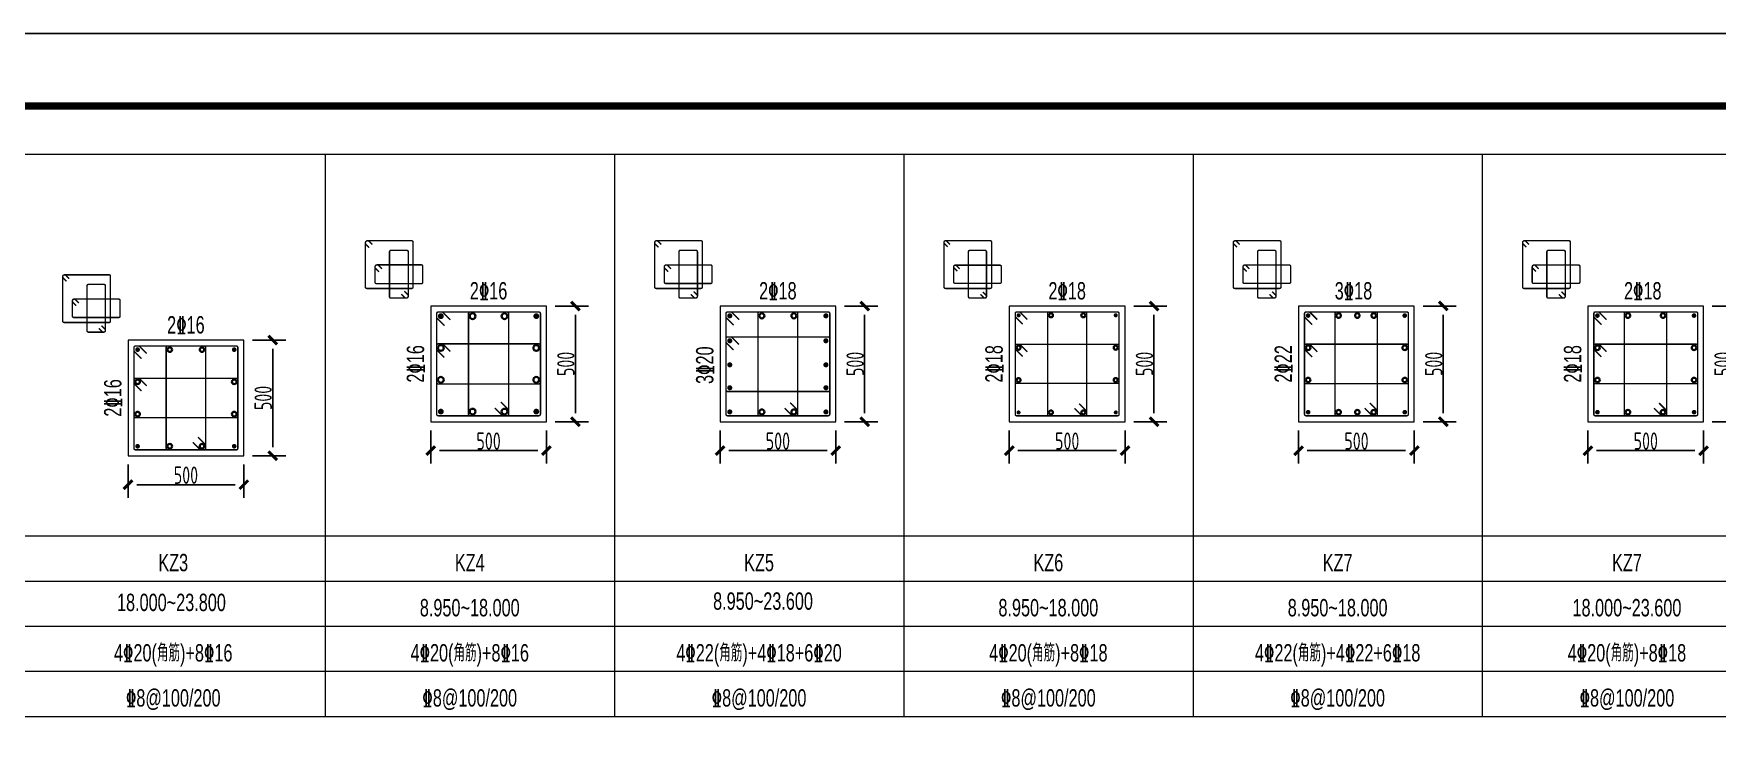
# Model space of a CAD drawing. Extents: x -695511 to 885008, y -751583 to -95266.
# Drawn here: x 360224 to 389323, y -255276 to -242936 of the extents above; entities that cross this region are included whole.
import ezdxf
from ezdxf.enums import TextEntityAlignment as Align

# ---------------------------------------------------------------- set-up
doc = ezdxf.new("R2010")
doc.units = 0
doc.header["$LTSCALE"] = 1000
doc.header["$MEASUREMENT"] = 0
doc.layers.add('0_cad_copy', color=7, linetype='Continuous')
doc.layers.add('PUB_TITLE', color=4, linetype='Continuous')
for name, color, linetype, lineweight in [('柱原位标注', 7, 'Continuous', 18), ('柱尺寸标注', 3, 'Continuous', 18), ('柱截面轮廓', 7, 'Continuous', 18), ('柱箍筋', 1, 'Continuous', 25), ('柱纵筋', 1, 'Continuous', 70), ('柱表文字', 7, 'Continuous', 18), ('柱表边线', 253, 'Continuous', 18)]:
    doc.layers.add(name, color=color, linetype=linetype, lineweight=lineweight)
doc.styles.add('样式 1', font='GS_TXT.shx', dxfattribs={"width": 0.7, "height": 375, "bigfont": 'yjkchn.shx'})
doc.styles.add('盈建科标注', font='yjkeng.shx', dxfattribs={"width": 0.7, "height": 300, "bigfont": 'yjkchn.shx'})
doc.dimstyles.new('盈建科结构', dxfattribs={"dimscale": 150, "dimtxt": 2.5, "dimasz": 1, "dimexe": 1.5, "dimexo": 1.5, "dimgap": 1, "dimtad": 1, "dimdec": 0, "dimzin": 0, "dimdsep": 46, "dimtxsty": '盈建科标注', "dimblk": 'ARCHTICK', "dimcen": 0.09, "dimclrt": 7, "dimadec": 0, "dimazin": 0, "dimtfac": 1, "dimtdec": 4, "dimtix": 1, "dimtmove": 2, "dimatfit": 3, "dimfxl": 1, "dimtolj": 1, "dimtzin": 0, "dimarcsym": 0})

# ---------------------------------------------------------------- blocks, each defined once
blk = doc.blocks.new('*D92')
at = {"layer": '0_cad_copy', "color": 0, "const_width": 0.35}
blk.add_lwpolyline([(-0.5, -0.5), (0.5, 0.5)], dxfattribs=at)
blk = doc.blocks.new('*D396')
at = {"layer": 'Defpoints', "color": 0, "transparency": 16777216}
for p in [(361855, -250235), (363855, -250235), (363855, -250735)]:
    blk.add_point(p, dxfattribs=at)
at = {"layer": '柱尺寸标注', "color": 0, "lineweight": -2, "transparency": 16777216}
for p, q in [((361855, -250385), (361855, -250960)), ((363855, -250385), (363855, -250960)), ((362005, -250735), (363705, -250735))]:
    blk.add_line(p, q, dxfattribs=at)
at = {"layer": '柱尺寸标注', "color": 0, "linetype": 'ByBlock', "lineweight": -2, "transparency": 16777216, "xscale": 150, "yscale": 150, "zscale": 150, "rotation": 180}
blk.add_blockref('*D92', (361855, -250735), dxfattribs=at)
at = {"layer": '柱尺寸标注', "color": 0, "linetype": 'ByBlock', "lineweight": -2, "transparency": 16777216, "xscale": 150, "yscale": 150, "zscale": 150}
blk.add_blockref('*D92', (363855, -250735), dxfattribs=at)
at = {"layer": '柱尺寸标注', "color": 7, "lineweight": 18, "transparency": 16777216, "insert": (362855, -250570), "char_height": 300, "attachment_point": 5, "style": '盈建科标注'}
blk.add_mtext('\\A1;500', dxfattribs=at)
blk = doc.blocks.new('*D397')
at = {"layer": 'Defpoints', "color": 0, "transparency": 16777216}
for p in [(363855, -248235), (364355, -248235), (363855, -250235)]:
    blk.add_point(p, dxfattribs=at)
at = {"layer": '柱尺寸标注', "color": 0, "lineweight": -2, "transparency": 16777216}
for p, q in [((364005, -248235), (364580, -248235)), ((364355, -250085), (364355, -248385)), ((364005, -250235), (364580, -250235))]:
    blk.add_line(p, q, dxfattribs=at)
at = {"layer": '柱尺寸标注', "color": 0, "linetype": 'ByBlock', "lineweight": -2, "transparency": 16777216, "xscale": 150, "yscale": 150, "zscale": 150}
for p, rotation in [((364355, -248235), 90), ((364355, -250235), 270)]:
    blk.add_blockref('*D92', p, dxfattribs=dict(at, rotation=rotation))
at = {"layer": '柱尺寸标注', "color": 7, "lineweight": 18, "transparency": 16777216, "insert": (364190, -249235), "char_height": 300, "attachment_point": 5, "rotation": 90, "style": '盈建科标注'}
blk.add_mtext('\\A1;500', dxfattribs=at)
blk = doc.blocks.new('*D90')
at = {"layer": '0_cad_copy', "color": 0, "const_width": 0.35}
blk.add_lwpolyline([(-0.5, -0.5), (0.5, 0.5)], dxfattribs=at)
blk = doc.blocks.new('*D398')
at = {"layer": 'Defpoints', "color": 0, "transparency": 16777216}
for p in [(367086, -249646), (369086, -249646), (369086, -250146)]:
    blk.add_point(p, dxfattribs=at)
at = {"layer": '柱尺寸标注', "color": 0, "lineweight": -2, "transparency": 16777216}
for p, q in [((367086, -249796), (367086, -250371)), ((369086, -249796), (369086, -250371)), ((367236, -250146), (368936, -250146))]:
    blk.add_line(p, q, dxfattribs=at)
at = {"layer": '柱尺寸标注', "color": 0, "linetype": 'ByBlock', "lineweight": -2, "transparency": 16777216, "xscale": 150, "yscale": 150, "zscale": 150, "rotation": 180}
blk.add_blockref('*D90', (367086, -250146), dxfattribs=at)
at = {"layer": '柱尺寸标注', "color": 0, "linetype": 'ByBlock', "lineweight": -2, "transparency": 16777216, "xscale": 150, "yscale": 150, "zscale": 150}
blk.add_blockref('*D90', (369086, -250146), dxfattribs=at)
at = {"layer": '柱尺寸标注', "color": 7, "lineweight": 18, "transparency": 16777216, "insert": (368086, -249981), "char_height": 300, "attachment_point": 5, "style": '盈建科标注'}
blk.add_mtext('\\A1;500', dxfattribs=at)
blk = doc.blocks.new('*D399')
at = {"layer": 'Defpoints', "color": 0, "transparency": 16777216}
for p in [(369086, -247646), (369586, -247646), (369086, -249646)]:
    blk.add_point(p, dxfattribs=at)
at = {"layer": '柱尺寸标注', "color": 0, "lineweight": -2, "transparency": 16777216}
for p, q in [((369236, -247646), (369811, -247646)), ((369586, -249496), (369586, -247796)), ((369236, -249646), (369811, -249646))]:
    blk.add_line(p, q, dxfattribs=at)
at = {"layer": '柱尺寸标注', "color": 0, "linetype": 'ByBlock', "lineweight": -2, "transparency": 16777216, "xscale": 150, "yscale": 150, "zscale": 150}
for p, rotation in [((369586, -247646), 90), ((369586, -249646), 270)]:
    blk.add_blockref('*D90', p, dxfattribs=dict(at, rotation=rotation))
at = {"layer": '柱尺寸标注', "color": 7, "lineweight": 18, "transparency": 16777216, "insert": (369421, -248646), "char_height": 300, "attachment_point": 5, "rotation": 90, "style": '盈建科标注'}
blk.add_mtext('\\A1;500', dxfattribs=at)
blk = doc.blocks.new('*D400')
at = {"layer": 'Defpoints', "color": 0, "transparency": 16777216}
for p in [(372086, -249646), (374086, -249646), (374086, -250146)]:
    blk.add_point(p, dxfattribs=at)
at = {"layer": '柱尺寸标注', "color": 0, "lineweight": -2, "transparency": 16777216}
for p, q in [((372086, -249796), (372086, -250371)), ((374086, -249796), (374086, -250371)), ((372236, -250146), (373936, -250146))]:
    blk.add_line(p, q, dxfattribs=at)
at = {"layer": '柱尺寸标注', "color": 0, "linetype": 'ByBlock', "lineweight": -2, "transparency": 16777216, "xscale": 150, "yscale": 150, "zscale": 150, "rotation": 180}
blk.add_blockref('*D90', (372086, -250146), dxfattribs=at)
at = {"layer": '柱尺寸标注', "color": 0, "linetype": 'ByBlock', "lineweight": -2, "transparency": 16777216, "xscale": 150, "yscale": 150, "zscale": 150}
blk.add_blockref('*D90', (374086, -250146), dxfattribs=at)
at = {"layer": '柱尺寸标注', "color": 7, "lineweight": 18, "transparency": 16777216, "insert": (373086, -249981), "char_height": 300, "attachment_point": 5, "style": '盈建科标注'}
blk.add_mtext('\\A1;500', dxfattribs=at)
blk = doc.blocks.new('*D401')
at = {"layer": 'Defpoints', "color": 0, "transparency": 16777216}
for p in [(374086, -247646), (374586, -247646), (374086, -249646)]:
    blk.add_point(p, dxfattribs=at)
at = {"layer": '柱尺寸标注', "color": 0, "lineweight": -2, "transparency": 16777216}
for p, q in [((374236, -247646), (374811, -247646)), ((374586, -249496), (374586, -247796)), ((374236, -249646), (374811, -249646))]:
    blk.add_line(p, q, dxfattribs=at)
at = {"layer": '柱尺寸标注', "color": 0, "linetype": 'ByBlock', "lineweight": -2, "transparency": 16777216, "xscale": 150, "yscale": 150, "zscale": 150}
for p, rotation in [((374586, -247646), 90), ((374586, -249646), 270)]:
    blk.add_blockref('*D90', p, dxfattribs=dict(at, rotation=rotation))
at = {"layer": '柱尺寸标注', "color": 7, "lineweight": 18, "transparency": 16777216, "insert": (374421, -248646), "char_height": 300, "attachment_point": 5, "rotation": 90, "style": '盈建科标注'}
blk.add_mtext('\\A1;500', dxfattribs=at)
blk = doc.blocks.new('*D402')
at = {"layer": 'Defpoints', "color": 0, "transparency": 16777216}
for p in [(377086, -249646), (379086, -249646), (379086, -250146)]:
    blk.add_point(p, dxfattribs=at)
at = {"layer": '柱尺寸标注', "color": 0, "lineweight": -2, "transparency": 16777216}
for p, q in [((377086, -249796), (377086, -250371)), ((379086, -249796), (379086, -250371)), ((377236, -250146), (378936, -250146))]:
    blk.add_line(p, q, dxfattribs=at)
at = {"layer": '柱尺寸标注', "color": 0, "linetype": 'ByBlock', "lineweight": -2, "transparency": 16777216, "xscale": 150, "yscale": 150, "zscale": 150, "rotation": 180}
blk.add_blockref('*D90', (377086, -250146), dxfattribs=at)
at = {"layer": '柱尺寸标注', "color": 0, "linetype": 'ByBlock', "lineweight": -2, "transparency": 16777216, "xscale": 150, "yscale": 150, "zscale": 150}
blk.add_blockref('*D90', (379086, -250146), dxfattribs=at)
at = {"layer": '柱尺寸标注', "color": 7, "lineweight": 18, "transparency": 16777216, "insert": (378086, -249981), "char_height": 300, "attachment_point": 5, "style": '盈建科标注'}
blk.add_mtext('\\A1;500', dxfattribs=at)
blk = doc.blocks.new('*D403')
at = {"layer": 'Defpoints', "color": 0, "transparency": 16777216}
for p in [(379086, -247646), (379586, -247646), (379086, -249646)]:
    blk.add_point(p, dxfattribs=at)
at = {"layer": '柱尺寸标注', "color": 0, "lineweight": -2, "transparency": 16777216}
for p, q in [((379236, -247646), (379811, -247646)), ((379586, -249496), (379586, -247796)), ((379236, -249646), (379811, -249646))]:
    blk.add_line(p, q, dxfattribs=at)
at = {"layer": '柱尺寸标注', "color": 0, "linetype": 'ByBlock', "lineweight": -2, "transparency": 16777216, "xscale": 150, "yscale": 150, "zscale": 150}
for p, rotation in [((379586, -247646), 90), ((379586, -249646), 270)]:
    blk.add_blockref('*D90', p, dxfattribs=dict(at, rotation=rotation))
at = {"layer": '柱尺寸标注', "color": 7, "lineweight": 18, "transparency": 16777216, "insert": (379421, -248646), "char_height": 300, "attachment_point": 5, "rotation": 90, "style": '盈建科标注'}
blk.add_mtext('\\A1;500', dxfattribs=at)
blk = doc.blocks.new('*D404')
at = {"layer": 'Defpoints', "color": 0, "transparency": 16777216}
for p in [(382086, -249646), (384086, -249646), (384086, -250146)]:
    blk.add_point(p, dxfattribs=at)
at = {"layer": '柱尺寸标注', "color": 0, "lineweight": -2, "transparency": 16777216}
for p, q in [((382086, -249796), (382086, -250371)), ((384086, -249796), (384086, -250371)), ((382236, -250146), (383936, -250146))]:
    blk.add_line(p, q, dxfattribs=at)
at = {"layer": '柱尺寸标注', "color": 0, "linetype": 'ByBlock', "lineweight": -2, "transparency": 16777216, "xscale": 150, "yscale": 150, "zscale": 150, "rotation": 180}
blk.add_blockref('*D90', (382086, -250146), dxfattribs=at)
at = {"layer": '柱尺寸标注', "color": 0, "linetype": 'ByBlock', "lineweight": -2, "transparency": 16777216, "xscale": 150, "yscale": 150, "zscale": 150}
blk.add_blockref('*D90', (384086, -250146), dxfattribs=at)
at = {"layer": '柱尺寸标注', "color": 7, "lineweight": 18, "transparency": 16777216, "insert": (383086, -249981), "char_height": 300, "attachment_point": 5, "style": '盈建科标注'}
blk.add_mtext('\\A1;500', dxfattribs=at)
blk = doc.blocks.new('*D405')
at = {"layer": 'Defpoints', "color": 0, "transparency": 16777216}
for p in [(384086, -247646), (384586, -247646), (384086, -249646)]:
    blk.add_point(p, dxfattribs=at)
at = {"layer": '柱尺寸标注', "color": 0, "lineweight": -2, "transparency": 16777216}
for p, q in [((384236, -247646), (384811, -247646)), ((384586, -249496), (384586, -247796)), ((384236, -249646), (384811, -249646))]:
    blk.add_line(p, q, dxfattribs=at)
at = {"layer": '柱尺寸标注', "color": 0, "linetype": 'ByBlock', "lineweight": -2, "transparency": 16777216, "xscale": 150, "yscale": 150, "zscale": 150}
for p, rotation in [((384586, -247646), 90), ((384586, -249646), 270)]:
    blk.add_blockref('*D90', p, dxfattribs=dict(at, rotation=rotation))
at = {"layer": '柱尺寸标注', "color": 7, "lineweight": 18, "transparency": 16777216, "insert": (384421, -248646), "char_height": 300, "attachment_point": 5, "rotation": 90, "style": '盈建科标注'}
blk.add_mtext('\\A1;500', dxfattribs=at)
blk = doc.blocks.new('*D414')
at = {"layer": 'Defpoints', "color": 0, "transparency": 16777216}
for p in [(387086, -249646), (389086, -249646), (389086, -250146)]:
    blk.add_point(p, dxfattribs=at)
at = {"layer": '柱尺寸标注', "color": 0, "lineweight": -2, "transparency": 16777216}
for p, q in [((387086, -249796), (387086, -250371)), ((389086, -249796), (389086, -250371)), ((387236, -250146), (388936, -250146))]:
    blk.add_line(p, q, dxfattribs=at)
at = {"layer": '柱尺寸标注', "color": 0, "linetype": 'ByBlock', "lineweight": -2, "transparency": 16777216, "xscale": 150, "yscale": 150, "zscale": 150, "rotation": 180}
blk.add_blockref('*D90', (387086, -250146), dxfattribs=at)
at = {"layer": '柱尺寸标注', "color": 0, "linetype": 'ByBlock', "lineweight": -2, "transparency": 16777216, "xscale": 150, "yscale": 150, "zscale": 150}
blk.add_blockref('*D90', (389086, -250146), dxfattribs=at)
at = {"layer": '柱尺寸标注', "color": 7, "lineweight": 18, "transparency": 16777216, "insert": (388086, -249981), "char_height": 300, "attachment_point": 5, "style": '盈建科标注'}
blk.add_mtext('\\A1;500', dxfattribs=at)
blk = doc.blocks.new('*D415')
at = {"layer": 'Defpoints', "color": 0, "transparency": 16777216}
for p in [(389086, -247646), (389586, -247646), (389086, -249646)]:
    blk.add_point(p, dxfattribs=at)
at = {"layer": '柱尺寸标注', "color": 0, "lineweight": -2, "transparency": 16777216}
for p, q in [((389236, -247646), (389811, -247646)), ((389586, -249496), (389586, -247796)), ((389236, -249646), (389811, -249646))]:
    blk.add_line(p, q, dxfattribs=at)
at = {"layer": '柱尺寸标注', "color": 0, "linetype": 'ByBlock', "lineweight": -2, "transparency": 16777216, "xscale": 150, "yscale": 150, "zscale": 150}
for p, rotation in [((389586, -247646), 90), ((389586, -249646), 270)]:
    blk.add_blockref('*D90', p, dxfattribs=dict(at, rotation=rotation))
at = {"layer": '柱尺寸标注', "color": 7, "lineweight": 18, "transparency": 16777216, "insert": (389421, -248646), "char_height": 300, "attachment_point": 5, "rotation": 90, "style": '盈建科标注'}
blk.add_mtext('\\A1;500', dxfattribs=at)

msp = doc.modelspace()

# ---------------------------------------------------------------- linework, layer by layer
at = {"layer": 'PUB_TITLE'}
msp.add_lwpolyline([(329837.5, -295436.5), (329837.5, -242936.5), (404087.5, -242936.5), (404087.5, -295436.5)], close=True, dxfattribs=at)
at = {"layer": 'PUB_TITLE', "const_width": 125}
msp.add_lwpolyline([(332962.5, -294186.5), (402837.5, -294186.5), (402837.5, -244186.5), (332962.5, -244186.5)], close=True, dxfattribs=at)
at = {"layer": '柱截面轮廓', "lineweight": 18}
for points in [[(369085.7, -247645.8), (367085.7, -247645.8), (367085.7, -249645.8), (369085.7, -249645.8)], [(374085.7, -247645.8), (372085.7, -247645.8), (372085.7, -249645.8), (374085.7, -249645.8)], [(379085.7, -247645.8), (377085.7, -247645.8), (377085.7, -249645.8), (379085.7, -249645.8)], [(384085.7, -247645.8), (382085.7, -247645.8), (382085.7, -249645.8), (384085.7, -249645.8)], [(389085.7, -247645.8), (387085.7, -247645.8), (387085.7, -249645.8), (389085.7, -249645.8)], [(363854.7, -248234.8), (361854.7, -248234.8), (361854.7, -250234.8), (363854.7, -250234.8)]]:
    msp.add_lwpolyline(points, close=True, dxfattribs=at)
at = {"layer": '柱箍筋', "lineweight": 25, "const_width": 25}
for points in [[(366077.1, -246584.2), (366020.5, -246527.7, 0.6681786), (365956.5, -246554.2), (365956.5, -247316.7, 0.4142136), (365981.5, -247341.7), (366756.5, -247341.7, 0.4142136), (366781.5, -247316.7), (366781.5, -246541.7, 0.4142136), (366756.5, -246516.7), (365994, -246516.7, 0.6681786), (365967.5, -246580.7), (366024.1, -246637.3)], [(366577.6, -247440.8), (366634.2, -247497.4, 0.6681786), (366698.2, -247470.8), (366698.2, -246708.3, 0.4142136), (366673.2, -246683.3), (366398.2, -246683.3, 0.4142136), (366373.2, -246708.3), (366373.2, -247483.3, 0.4142136), (366398.2, -247508.3), (366660.7, -247508.3, 0.6681786), (366687.2, -247444.3), (366630.6, -247387.7)], [(371072, -246583.3), (371015.4, -246526.8, 0.6681786), (370956.5, -246551.2), (370956.5, -247316.7, 0.4142136), (370981.5, -247341.7), (371756.5, -247341.7, 0.4142136), (371781.5, -247316.7), (371781.5, -246541.7, 0.4142136), (371756.5, -246516.7), (370991, -246516.7, 0.6681786), (370966.6, -246575.6), (371023.2, -246632.1)], [(371580.7, -247441.7), (371637.3, -247498.2, 0.6681786), (371696.2, -247473.8), (371696.2, -246708.3, 0.4142136), (371671.2, -246683.3), (371400.2, -246683.3, 0.4142136), (371375.2, -246708.3), (371375.2, -247483.3, 0.4142136), (371400.2, -247508.3), (371661.7, -247508.3, 0.6681786), (371686.1, -247449.4), (371629.5, -247392.9)], [(376061.7, -246581.6), (376005.2, -246525, 0.6681786), (375956.5, -246545.2), (375956.5, -247316.7, 0.4142136), (375981.5, -247341.7), (376756.5, -247341.7, 0.4142136), (376781.5, -247316.7), (376781.5, -246541.7, 0.4142136), (376756.5, -246516.7), (375985, -246516.7, 0.6681786), (375964.9, -246565.3), (376021.4, -246621.9)], [(376587, -247443.4), (376643.5, -247500, 0.6681786), (376692.2, -247479.8), (376692.2, -246708.3, 0.4142136), (376667.2, -246683.3), (376404.2, -246683.3, 0.4142136), (376379.2, -246708.3), (376379.2, -247483.3, 0.4142136), (376404.2, -247508.3), (376663.7, -247508.3, 0.6681786), (376683.8, -247459.7), (376627.3, -247403.1)], [(381068.6, -246582.8), (381012, -246526.2, 0.6681786), (380956.5, -246549.2), (380956.5, -247316.7, 0.4142136), (380981.5, -247341.7), (381756.5, -247341.7, 0.4142136), (381781.5, -247316.7), (381781.5, -246541.7, 0.4142136), (381756.5, -246516.7), (380989, -246516.7, 0.6681786), (380966, -246572.1), (381022.6, -246628.7)], [(381582.8, -247442.2), (381639.4, -247498.8, 0.6681786), (381694.8, -247475.8), (381694.8, -246708.3, 0.4142136), (381669.8, -246683.3), (381401.5, -246683.3, 0.4142136), (381376.5, -246708.3), (381376.5, -247483.3, 0.4142136), (381401.5, -247508.3), (381662.3, -247508.3, 0.6681786), (381685.3, -247452.9), (381628.8, -247396.3)], [(386068.6, -246582.8), (386012, -246526.2, 0.6681786), (385956.5, -246549.2), (385956.5, -247316.7, 0.4142136), (385981.5, -247341.7), (386756.5, -247341.7, 0.4142136), (386781.5, -247316.7), (386781.5, -246541.7, 0.4142136), (386756.5, -246516.7), (385989, -246516.7, 0.6681786), (385966, -246572.1), (386022.6, -246628.7)], [(386582.8, -247442.2), (386639.4, -247498.8, 0.6681786), (386694.8, -247475.8), (386694.8, -246708.3, 0.4142136), (386669.8, -246683.3), (386401.5, -246683.3, 0.4142136), (386376.5, -246708.3), (386376.5, -247483.3, 0.4142136), (386401.5, -247508.3), (386662.3, -247508.3, 0.6681786), (386685.3, -247452.9), (386628.8, -247396.3)], [(366190.7, -247053.9), (366134.2, -246997.4, -0.6681786), (366160.7, -246933.3), (366923.2, -246933.3, -0.4142136), (366948.2, -246958.3), (366948.2, -247233.3, -0.4142136), (366923.2, -247258.3), (366148.2, -247258.3, -0.4142136), (366123.2, -247233.3), (366123.2, -246970.8, -0.6681786), (366187.2, -246944.3), (366243.8, -247000.9)], [(371189.9, -247050.8), (371133.3, -246994.2, -0.6681786), (371157.7, -246935.3), (371923.2, -246935.3, -0.4142136), (371948.2, -246960.3), (371948.2, -247231.3, -0.4142136), (371923.2, -247256.3), (371148.2, -247256.3, -0.4142136), (371123.2, -247231.3), (371123.2, -246969.8, -0.6681786), (371182.1, -246945.4), (371238.6, -247002)], [(376188.1, -247044.6), (376131.5, -246988, -0.6681786), (376151.7, -246939.3), (376923.2, -246939.3, -0.4142136), (376948.2, -246964.3), (376948.2, -247227.3, -0.4142136), (376923.2, -247252.3), (376148.2, -247252.3, -0.4142136), (376123.2, -247227.3), (376123.2, -246967.8, -0.6681786), (376171.8, -246947.7), (376228.4, -247004.3)], [(381189.3, -247048.7), (381132.7, -246992.1, -0.6681786), (381155.7, -246936.7), (381923.2, -246936.7, -0.4142136), (381948.2, -246961.7), (381948.2, -247230, -0.4142136), (381923.2, -247255), (381148.2, -247255, -0.4142136), (381123.2, -247230), (381123.2, -246969.2, -0.6681786), (381178.7, -246946.2), (381235.2, -247002.8)], [(386189.3, -247048.7), (386132.7, -246992.1, -0.6681786), (386155.7, -246936.7), (386923.2, -246936.7, -0.4142136), (386948.2, -246961.7), (386948.2, -247230, -0.4142136), (386923.2, -247255), (386148.2, -247255, -0.4142136), (386123.2, -247230), (386123.2, -246969.2, -0.6681786), (386178.7, -246946.2), (386235.2, -247002.8)], [(360837.6, -247171.8), (360781, -247115.2, 0.6681786), (360725.5, -247138.2), (360725.5, -247905.7, 0.4142136), (360750.5, -247930.7), (361525.5, -247930.7, 0.4142136), (361550.5, -247905.7), (361550.5, -247130.7, 0.4142136), (361525.5, -247105.7), (360758, -247105.7, 0.6681786), (360735, -247161.1), (360791.6, -247217.7)], [(361351.8, -248031.2), (361408.4, -248087.8, 0.6681786), (361463.8, -248064.8), (361463.8, -247297.3, 0.4142136), (361438.8, -247272.3), (361170.5, -247272.3, 0.4142136), (361145.5, -247297.3), (361145.5, -248072.3, 0.4142136), (361170.5, -248097.3), (361431.3, -248097.3, 0.6681786), (361454.3, -248041.9), (361397.8, -247985.3)], [(360958.3, -247637.7), (360901.7, -247581.1, -0.6681786), (360924.7, -247525.7), (361692.2, -247525.7, -0.4142136), (361717.2, -247550.7), (361717.2, -247819, -0.4142136), (361692.2, -247844), (360917.2, -247844, -0.4142136), (360892.2, -247819), (360892.2, -247558.2, -0.6681786), (360947.7, -247535.2), (361004.2, -247591.8)], [(367425.1, -247882.7), (367299.9, -247757.5, 0.1989124), (367277.8, -247748.3), (367219.4, -247748.3, 0.4142136), (367188.2, -247779.6), (367188.2, -249512.1, 0.4142136), (367219.4, -249543.3), (368951.9, -249543.3, 0.4142136), (368983.2, -249512.1), (368983.2, -247779.6, 0.4142136), (368951.9, -247748.3), (367219.4, -247748.3, 0.4142136), (367188.2, -247779.6), (367188.2, -247837.9, 0.1989124), (367197.3, -247860), (367322.5, -247985.2)], [(368196.3, -249409), (368321.5, -249534.2, 0.1989124), (368343.6, -249543.3), (368401.9, -249543.3, 0.4142136), (368433.2, -249512.1), (368433.2, -247779.6, 0.4142136), (368401.9, -247748.3), (367769.4, -247748.3, 0.4142136), (367738.2, -247779.6), (367738.2, -249512.1, 0.4142136), (367769.4, -249543.3), (368401.9, -249543.3, 0.4142136), (368433.2, -249512.1), (368433.2, -249453.7, 0.1989124), (368424, -249431.7), (368298.8, -249306.4)], [(372414.8, -247880.9), (372290.5, -247756.6, 0.1989124), (372270.5, -247748.3), (372216.4, -247748.3, 0.4142136), (372188.2, -247776.6), (372188.2, -249515.1, 0.4142136), (372216.4, -249543.3), (373954.9, -249543.3, 0.4142136), (373983.2, -249515.1), (373983.2, -247776.6, 0.4142136), (373954.9, -247748.3), (372216.4, -247748.3, 0.4142136), (372188.2, -247776.6), (372188.2, -247830.7, 0.1989124), (372196.5, -247850.7), (372320.8, -247975)], [(373202.5, -249410.7), (373326.9, -249535.1, 0.1989124), (373346.8, -249543.3), (373400.9, -249543.3, 0.4142136), (373429.2, -249515.1), (373429.2, -247776.6, 0.4142136), (373400.9, -247748.3), (372770.4, -247748.3, 0.4142136), (372742.2, -247776.6), (372742.2, -249515.1, 0.4142136), (372770.4, -249543.3), (373400.9, -249543.3, 0.4142136), (373429.2, -249515.1), (373429.2, -249461, 0.1989124), (373420.9, -249441), (373296.6, -249316.7)], [(377399.5, -247878.3), (377276.8, -247755.7, 0.1989124), (377259.1, -247748.3), (377213.2, -247748.3, 0.4142136), (377188.2, -247773.3), (377188.2, -249518.3, 0.4142136), (377213.2, -249543.3), (378958.2, -249543.3, 0.4142136), (378983.2, -249518.3), (378983.2, -247773.3, 0.4142136), (378958.2, -247748.3), (377213.2, -247748.3, 0.4142136), (377188.2, -247773.3), (377188.2, -247819.3, 0.1989124), (377195.5, -247837), (377318.2, -247959.6)], [(378211.9, -249413.4), (378334.5, -249536, 0.1989124), (378352.2, -249543.3), (378398.2, -249543.3, 0.4142136), (378423.2, -249518.3), (378423.2, -247773.3, 0.4142136), (378398.2, -247748.3), (377773.2, -247748.3, 0.4142136), (377748.2, -247773.3), (377748.2, -249518.3, 0.4142136), (377773.2, -249543.3), (378398.2, -249543.3, 0.4142136), (378423.2, -249518.3), (378423.2, -249472.4, 0.1989124), (378415.9, -249454.7), (378293.2, -249332)], [(382408, -247879.8), (382284.3, -247756, 0.1989124), (382265.7, -247748.3), (382214.4, -247748.3, 0.4142136), (382188.2, -247774.6), (382188.2, -249517.1, 0.4142136), (382214.4, -249543.3), (383956.9, -249543.3, 0.4142136), (383983.2, -249517.1), (383983.2, -247774.6, 0.4142136), (383956.9, -247748.3), (382214.4, -247748.3, 0.4142136), (382188.2, -247774.6), (382188.2, -247825.8, 0.1989124), (382195.9, -247844.4), (382319.6, -247968.2)], [(383227.7, -249411.9), (383351.4, -249535.6, 0.1989124), (383370, -249543.3), (383421.3, -249543.3, 0.4142136), (383447.5, -249517.1), (383447.5, -247774.6, 0.4142136), (383421.3, -247748.3), (382740.6, -247748.3, 0.4142136), (382714.3, -247774.6), (382714.3, -249517.1, 0.4142136), (382740.6, -249543.3), (383421.3, -249543.3, 0.4142136), (383447.5, -249517.1), (383447.5, -249465.8, 0.1989124), (383439.8, -249447.3), (383316.1, -249323.5)], [(387408, -247879.8), (387284.3, -247756, 0.1989124), (387265.7, -247748.3), (387214.4, -247748.3, 0.4142136), (387188.2, -247774.6), (387188.2, -249517.1, 0.4142136), (387214.4, -249543.3), (388956.9, -249543.3, 0.4142136), (388983.2, -249517.1), (388983.2, -247774.6, 0.4142136), (388956.9, -247748.3), (387214.4, -247748.3, 0.4142136), (387188.2, -247774.6), (387188.2, -247825.8, 0.1989124), (387195.9, -247844.4), (387319.6, -247968.2)], [(388227.7, -249411.9), (388351.4, -249535.6, 0.1989124), (388370, -249543.3), (388421.3, -249543.3, 0.4142136), (388447.5, -249517.1), (388447.5, -247774.6, 0.4142136), (388421.3, -247748.3), (387740.6, -247748.3, 0.4142136), (387714.3, -247774.6), (387714.3, -249517.1, 0.4142136), (387740.6, -249543.3), (388421.3, -249543.3, 0.4142136), (388447.5, -249517.1), (388447.5, -249465.8, 0.1989124), (388439.8, -249447.3), (388316.1, -249323.5)], [(372320.8, -248406), (372196.5, -248281.7, -0.1989124), (372188.2, -248261.7), (372188.2, -248207.6, -0.4142136), (372216.4, -248179.3), (373954.9, -248179.3, -0.4142136), (373983.2, -248207.6), (373983.2, -249096.1, -0.4142136), (373954.9, -249124.3), (372216.4, -249124.3, -0.4142136), (372188.2, -249096.1), (372188.2, -248207.6, -0.4142136), (372216.4, -248179.3), (372270.5, -248179.3, -0.1989124), (372290.5, -248187.6), (372414.8, -248311.9)], [(362177, -248468.8), (362053.3, -248345, 0.1989124), (362034.7, -248337.3), (361983.4, -248337.3, 0.4142136), (361957.2, -248363.6), (361957.2, -250106.1, 0.4142136), (361983.4, -250132.3), (363725.9, -250132.3, 0.4142136), (363752.2, -250106.1), (363752.2, -248363.6, 0.4142136), (363725.9, -248337.3), (361983.4, -248337.3, 0.4142136), (361957.2, -248363.6), (361957.2, -248414.8, 0.1989124), (361964.9, -248433.4), (362088.6, -248557.2)], [(362975.7, -250000.9), (363099.4, -250124.6, 0.1989124), (363118, -250132.3), (363169.3, -250132.3, 0.4142136), (363195.5, -250106.1), (363195.5, -248363.6, 0.4142136), (363169.3, -248337.3), (362540.1, -248337.3, 0.4142136), (362513.8, -248363.6), (362513.8, -250106.1, 0.4142136), (362540.1, -250132.3), (363169.3, -250132.3, 0.4142136), (363195.5, -250106.1), (363195.5, -250054.8, 0.1989124), (363187.8, -250036.3), (363064.1, -249912.5)], [(367322.5, -248535.2), (367197.3, -248410, -0.1989124), (367188.2, -248387.9), (367188.2, -248329.6, -0.4142136), (367219.4, -248298.3), (368951.9, -248298.3, -0.4142136), (368983.2, -248329.6), (368983.2, -248962.1, -0.4142136), (368951.9, -248993.3), (367219.4, -248993.3, -0.4142136), (367188.2, -248962.1), (367188.2, -248329.6, -0.4142136), (367219.4, -248298.3), (367277.8, -248298.3, -0.1989124), (367299.9, -248307.5), (367425.1, -248432.7)], [(377318.2, -248519.6), (377195.5, -248397, -0.1989124), (377188.2, -248379.3), (377188.2, -248333.3, -0.4142136), (377213.2, -248308.3), (378958.2, -248308.3, -0.4142136), (378983.2, -248333.3), (378983.2, -248958.3, -0.4142136), (378958.2, -248983.3), (377213.2, -248983.3, -0.4142136), (377188.2, -248958.3), (377188.2, -248333.3, -0.4142136), (377213.2, -248308.3), (377259.1, -248308.3, -0.1989124), (377276.8, -248315.7), (377399.5, -248438.3)], [(382319.6, -248524.8), (382195.9, -248401.1, -0.1989124), (382188.2, -248382.5), (382188.2, -248331.3, -0.4142136), (382214.4, -248305), (383956.9, -248305, -0.4142136), (383983.2, -248331.3), (383983.2, -248960.4, -0.4142136), (383956.9, -248986.7), (382214.4, -248986.7, -0.4142136), (382188.2, -248960.4), (382188.2, -248331.3, -0.4142136), (382214.4, -248305), (382265.7, -248305, -0.1989124), (382284.3, -248312.7), (382408, -248436.4)], [(387319.6, -248524.8), (387195.9, -248401.1, -0.1989124), (387188.2, -248382.5), (387188.2, -248331.3, -0.4142136), (387214.4, -248305), (388956.9, -248305, -0.4142136), (388983.2, -248331.3), (388983.2, -248960.4, -0.4142136), (388956.9, -248986.7), (387214.4, -248986.7, -0.4142136), (387188.2, -248960.4), (387188.2, -248331.3, -0.4142136), (387214.4, -248305), (387265.7, -248305, -0.1989124), (387284.3, -248312.7), (387408, -248436.4)], [(362088.6, -249113.8), (361964.9, -248990.1, -0.1989124), (361957.2, -248971.5), (361957.2, -248920.3, -0.4142136), (361983.4, -248894), (363725.9, -248894, -0.4142136), (363752.2, -248920.3), (363752.2, -249549.4, -0.4142136), (363725.9, -249575.7), (361983.4, -249575.7, -0.4142136), (361957.2, -249549.4), (361957.2, -248920.3, -0.4142136), (361983.4, -248894), (362034.7, -248894, -0.1989124), (362053.3, -248901.7), (362177, -249025.4)]]:
    msp.add_lwpolyline(points, format="xyb", dxfattribs=at)
at = {"layer": '柱纵筋', "lineweight": 70}
for points, const_width in [([(367285.7, -247820.8, 1), (367235.7, -247820.8, 1)], 50), ([(368935.7, -247820.8, 1), (368885.7, -247820.8, 1)], 50), ([(372276.7, -247814.8, 1), (372232.7, -247814.8, 1)], 44), ([(373938.7, -247814.8, 1), (373894.7, -247814.8, 1)], 44), ([(377263.2, -247805.8, 1), (377228.2, -247805.8, 1)], 35), ([(378943.2, -247805.8, 1), (378908.2, -247805.8, 1)], 35), ([(382270.7, -247810.8, 1), (382230.7, -247810.8, 1)], 40), ([(383940.7, -247810.8, 1), (383900.7, -247810.8, 1)], 40), ([(387270.7, -247810.8, 1), (387230.7, -247810.8, 1)], 40), ([(388940.7, -247810.8, 1), (388900.7, -247810.8, 1)], 40), ([(372276.7, -248245.8, 1), (372232.7, -248245.8, 1)], 44), ([(373938.7, -248245.8, 1), (373894.7, -248245.8, 1)], 44), ([(362039.7, -248399.8, 1), (361999.7, -248399.8, 1)], 40), ([(363709.7, -248399.8, 1), (363669.7, -248399.8, 1)], 40), ([(372276.7, -248661.8, 1), (372232.7, -248661.8, 1)], 44), ([(373938.7, -248661.8, 1), (373894.7, -248661.8, 1)], 44), ([(372276.7, -249057.8, 1), (372232.7, -249057.8, 1)], 44), ([(373938.7, -249057.8, 1), (373894.7, -249057.8, 1)], 44), ([(367285.7, -249470.8, 1), (367235.7, -249470.8, 1)], 50), ([(368935.7, -249470.8, 1), (368885.7, -249470.8, 1)], 50), ([(372276.7, -249476.8, 1), (372232.7, -249476.8, 1)], 44), ([(373938.7, -249476.8, 1), (373894.7, -249476.8, 1)], 44), ([(377263.2, -249485.8, 1), (377228.2, -249485.8, 1)], 35), ([(378943.2, -249485.8, 1), (378908.2, -249485.8, 1)], 35), ([(382270.7, -249480.8, 1), (382230.7, -249480.8, 1)], 40), ([(383940.7, -249480.8, 1), (383900.7, -249480.8, 1)], 40), ([(387270.7, -249480.8, 1), (387230.7, -249480.8, 1)], 40), ([(388940.7, -249480.8, 1), (388900.7, -249480.8, 1)], 40), ([(362039.7, -250069.8, 1), (361999.7, -250069.8, 1)], 40), ([(363709.7, -250069.8, 1), (363669.7, -250069.8, 1)], 40)]:
    msp.add_lwpolyline(points, format="xyb", close=True, dxfattribs=dict(at, const_width=const_width))
at = {"layer": '柱纵筋', "lineweight": 35}
for points in [[(367860.7, -247820.8, 1), (367760.7, -247820.8, 1)], [(368410.7, -247820.8, 1), (368310.7, -247820.8, 1)], [(372852.7, -247814.8, 1), (372764.7, -247814.8, 1)], [(373406.7, -247814.8, 1), (373318.7, -247814.8, 1)], [(377840.7, -247805.8, 1), (377770.7, -247805.8, 1)], [(378400.7, -247805.8, 1), (378330.7, -247805.8, 1)], [(382816.8, -247810.8, 1), (382736.8, -247810.8, 1)], [(383140.8, -247810.8, 1), (383060.8, -247810.8, 1)], [(383425, -247810.8, 1), (383345, -247810.8, 1)], [(387816.8, -247810.8, 1), (387736.8, -247810.8, 1)], [(388425, -247810.8, 1), (388345, -247810.8, 1)], [(362616.3, -248399.8, 1), (362536.3, -248399.8, 1)], [(363173, -248399.8, 1), (363093, -248399.8, 1)], [(367310.7, -248370.8, 1), (367210.7, -248370.8, 1)], [(368960.7, -248370.8, 1), (368860.7, -248370.8, 1)], [(377280.7, -248365.8, 1), (377210.7, -248365.8, 1)], [(378960.7, -248365.8, 1), (378890.7, -248365.8, 1)], [(382290.7, -248367.5, 1), (382210.7, -248367.5, 1)], [(383960.7, -248367.5, 1), (383880.7, -248367.5, 1)], [(387290.7, -248367.5, 1), (387210.7, -248367.5, 1)], [(388960.7, -248367.5, 1), (388880.7, -248367.5, 1)], [(362059.7, -248956.5, 1), (361979.7, -248956.5, 1)], [(363729.7, -248956.5, 1), (363649.7, -248956.5, 1)], [(367310.7, -248920.8, 1), (367210.7, -248920.8, 1)], [(368960.7, -248920.8, 1), (368860.7, -248920.8, 1)], [(377280.7, -248925.8, 1), (377210.7, -248925.8, 1)], [(378960.7, -248925.8, 1), (378890.7, -248925.8, 1)], [(382290.7, -248924.2, 1), (382210.7, -248924.2, 1)], [(383960.7, -248924.2, 1), (383880.7, -248924.2, 1)], [(387290.7, -248924.2, 1), (387210.7, -248924.2, 1)], [(388960.7, -248924.2, 1), (388880.7, -248924.2, 1)], [(362059.7, -249513.2, 1), (361979.7, -249513.2, 1)], [(363729.7, -249513.2, 1), (363649.7, -249513.2, 1)], [(367860.7, -249470.8, 1), (367760.7, -249470.8, 1)], [(368410.7, -249470.8, 1), (368310.7, -249470.8, 1)], [(372852.7, -249476.8, 1), (372764.7, -249476.8, 1)], [(373406.7, -249476.8, 1), (373318.7, -249476.8, 1)], [(377840.7, -249485.8, 1), (377770.7, -249485.8, 1)], [(378400.7, -249485.8, 1), (378330.7, -249485.8, 1)], [(382816.8, -249480.8, 1), (382736.8, -249480.8, 1)], [(383140.8, -249480.8, 1), (383060.8, -249480.8, 1)], [(383425, -249480.8, 1), (383345, -249480.8, 1)], [(387816.8, -249480.8, 1), (387736.8, -249480.8, 1)], [(388425, -249480.8, 1), (388345, -249480.8, 1)], [(362616.3, -250069.8, 1), (362536.3, -250069.8, 1)], [(363173, -250069.8, 1), (363093, -250069.8, 1)]]:
    msp.add_lwpolyline(points, format="xyb", close=True, dxfattribs=at)
at = {"layer": '柱表边线', "lineweight": 18}
for p, q in [((360010.7, -245020.8), (365260.7, -245020.8)), ((365260.7, -245020.8), (365260.7, -251620.8)), ((365260.7, -245020.8), (365260.7, -251620.8)), ((365260.7, -245020.8), (365260.7, -251620.8)), ((365260.7, -245020.8), (365260.7, -251620.8)), ((365260.7, -245020.8), (370260.7, -245020.8)), ((370260.7, -245020.8), (370260.7, -251620.8)), ((370260.7, -245020.8), (370260.7, -251620.8)), ((370260.7, -245020.8), (370260.7, -251620.8)), ((370260.7, -245020.8), (370260.7, -251620.8)), ((370260.7, -245020.8), (370260.7, -251620.8)), ((370260.7, -245020.8), (370260.7, -251620.8)), ((370260.7, -245020.8), (370260.7, -251620.8)), ((370260.7, -245020.8), (370260.7, -251620.8)), ((370260.7, -245020.8), (375260.7, -245020.8)), ((375260.7, -245020.8), (375260.7, -251620.8)), ((375260.7, -245020.8), (375260.7, -251620.8)), ((375260.7, -245020.8), (375260.7, -251620.8)), ((375260.7, -245020.8), (375260.7, -251620.8)), ((375260.7, -245020.8), (375260.7, -251620.8)), ((375260.7, -245020.8), (375260.7, -251620.8)), ((375260.7, -245020.8), (375260.7, -251620.8)), ((375260.7, -245020.8), (375260.7, -251620.8)), ((375260.7, -245020.8), (380260.7, -245020.8)), ((380260.7, -245020.8), (380260.7, -251620.8)), ((380260.7, -245020.8), (380260.7, -251620.8)), ((380260.7, -245020.8), (380260.7, -251620.8)), ((380260.7, -245020.8), (380260.7, -251620.8)), ((380260.7, -245020.8), (385260.7, -245020.8)), ((385260.7, -245020.8), (385260.7, -251620.8)), ((385260.7, -245020.8), (385260.7, -251620.8)), ((385260.7, -245020.8), (385260.7, -251620.8)), ((385260.7, -245020.8), (385260.7, -251620.8)), ((385260.7, -245020.8), (390260.7, -245020.8)), ((360010.7, -251620.8), (365260.7, -251620.8)), ((365260.7, -251620.8), (365260.7, -252400.8)), ((365260.7, -251620.8), (365260.7, -252400.8)), ((365260.7, -251620.8), (365260.7, -252400.8)), ((365260.7, -251620.8), (370260.7, -251620.8)), ((365260.7, -251620.8), (365260.7, -252400.8)), ((370260.7, -251620.8), (370260.7, -252400.8)), ((370260.7, -251620.8), (370260.7, -252400.8)), ((370260.7, -251620.8), (370260.7, -252400.8)), ((370260.7, -251620.8), (370260.7, -252400.8)), ((370260.7, -251620.8), (370260.7, -252400.8)), ((370260.7, -251620.8), (370260.7, -252400.8)), ((370260.7, -251620.8), (370260.7, -252400.8)), ((370260.7, -251620.8), (375260.7, -251620.8)), ((370260.7, -251620.8), (370260.7, -252400.8)), ((375260.7, -251620.8), (375260.7, -252400.8)), ((375260.7, -251620.8), (375260.7, -252400.8)), ((375260.7, -251620.8), (375260.7, -252400.8)), ((375260.7, -251620.8), (375260.7, -252400.8)), ((375260.7, -251620.8), (375260.7, -252400.8)), ((375260.7, -251620.8), (375260.7, -252400.8)), ((375260.7, -251620.8), (375260.7, -252400.8)), ((375260.7, -251620.8), (375260.7, -252400.8)), ((375260.7, -251620.8), (380260.7, -251620.8)), ((380260.7, -251620.8), (380260.7, -252400.8)), ((380260.7, -251620.8), (380260.7, -252400.8)), ((380260.7, -251620.8), (380260.7, -252400.8)), ((380260.7, -251620.8), (385260.7, -251620.8)), ((380260.7, -251620.8), (380260.7, -252400.8)), ((385260.7, -251620.8), (385260.7, -252400.8)), ((385260.7, -251620.8), (385260.7, -252400.8)), ((385260.7, -251620.8), (385260.7, -252400.8)), ((385260.7, -251620.8), (385260.7, -252400.8)), ((385260.7, -251620.8), (390260.7, -251620.8)), ((360010.7, -252400.8), (365260.7, -252400.8)), ((365260.7, -252400.8), (365260.7, -253180.8)), ((365260.7, -252400.8), (365260.7, -253180.8)), ((365260.7, -252400.8), (365260.7, -253180.8)), ((365260.7, -252400.8), (370260.7, -252400.8)), ((365260.7, -252400.8), (365260.7, -253180.8)), ((370260.7, -252400.8), (370260.7, -253180.8)), ((370260.7, -252400.8), (370260.7, -253180.8)), ((370260.7, -252400.8), (370260.7, -253180.8)), ((370260.7, -252400.8), (370260.7, -253180.8)), ((370260.7, -252400.8), (370260.7, -253180.8)), ((370260.7, -252400.8), (370260.7, -253180.8)), ((370260.7, -252400.8), (370260.7, -253180.8)), ((370260.7, -252400.8), (375260.7, -252400.8)), ((370260.7, -252400.8), (370260.7, -253180.8)), ((375260.7, -252400.8), (375260.7, -253180.8)), ((375260.7, -252400.8), (375260.7, -253180.8)), ((375260.7, -252400.8), (375260.7, -253180.8)), ((375260.7, -252400.8), (375260.7, -253180.8)), ((375260.7, -252400.8), (375260.7, -253180.8)), ((375260.7, -252400.8), (375260.7, -253180.8)), ((375260.7, -252400.8), (375260.7, -253180.8)), ((375260.7, -252400.8), (375260.7, -253180.8)), ((375260.7, -252400.8), (380260.7, -252400.8)), ((380260.7, -252400.8), (380260.7, -253180.8)), ((380260.7, -252400.8), (380260.7, -253180.8)), ((380260.7, -252400.8), (380260.7, -253180.8)), ((380260.7, -252400.8), (385260.7, -252400.8)), ((380260.7, -252400.8), (380260.7, -253180.8)), ((385260.7, -252400.8), (385260.7, -253180.8)), ((385260.7, -252400.8), (385260.7, -253180.8)), ((385260.7, -252400.8), (385260.7, -253180.8)), ((385260.7, -252400.8), (385260.7, -253180.8)), ((385260.7, -252400.8), (390260.7, -252400.8)), ((360010.7, -253180.8), (365260.7, -253180.8)), ((365260.7, -253180.8), (365260.7, -253960.8)), ((365260.7, -253180.8), (365260.7, -253960.8)), ((365260.7, -253180.8), (365260.7, -253960.8)), ((365260.7, -253180.8), (370260.7, -253180.8)), ((365260.7, -253180.8), (365260.7, -253960.8)), ((370260.7, -253180.8), (370260.7, -253960.8)), ((370260.7, -253180.8), (370260.7, -253960.8)), ((370260.7, -253180.8), (370260.7, -253960.8)), ((370260.7, -253180.8), (370260.7, -253960.8)), ((370260.7, -253180.8), (370260.7, -253960.8)), ((370260.7, -253180.8), (370260.7, -253960.8)), ((370260.7, -253180.8), (370260.7, -253960.8)), ((370260.7, -253180.8), (375260.7, -253180.8)), ((370260.7, -253180.8), (370260.7, -253960.8)), ((375260.7, -253180.8), (375260.7, -253960.8)), ((375260.7, -253180.8), (375260.7, -253960.8)), ((375260.7, -253180.8), (375260.7, -253960.8)), ((375260.7, -253180.8), (375260.7, -253960.8)), ((375260.7, -253180.8), (375260.7, -253960.8)), ((375260.7, -253180.8), (375260.7, -253960.8)), ((375260.7, -253180.8), (375260.7, -253960.8)), ((375260.7, -253180.8), (375260.7, -253960.8)), ((375260.7, -253180.8), (380260.7, -253180.8)), ((380260.7, -253180.8), (380260.7, -253960.8)), ((380260.7, -253180.8), (380260.7, -253960.8)), ((380260.7, -253180.8), (380260.7, -253960.8)), ((380260.7, -253180.8), (385260.7, -253180.8)), ((380260.7, -253180.8), (380260.7, -253960.8)), ((385260.7, -253180.8), (385260.7, -253960.8)), ((385260.7, -253180.8), (385260.7, -253960.8)), ((385260.7, -253180.8), (385260.7, -253960.8)), ((385260.7, -253180.8), (385260.7, -253960.8)), ((385260.7, -253180.8), (390260.7, -253180.8)), ((360010.7, -253960.8), (365260.7, -253960.8)), ((365260.7, -253960.8), (365260.7, -254740.8)), ((365260.7, -253960.8), (365260.7, -254740.8)), ((365260.7, -253960.8), (365260.7, -254740.8)), ((365260.7, -253960.8), (370260.7, -253960.8)), ((365260.7, -253960.8), (365260.7, -254740.8)), ((370260.7, -253960.8), (370260.7, -254740.8)), ((370260.7, -253960.8), (370260.7, -254740.8)), ((370260.7, -253960.8), (370260.7, -254740.8)), ((370260.7, -253960.8), (370260.7, -254740.8)), ((370260.7, -253960.8), (370260.7, -254740.8)), ((370260.7, -253960.8), (370260.7, -254740.8)), ((370260.7, -253960.8), (370260.7, -254740.8)), ((370260.7, -253960.8), (375260.7, -253960.8)), ((370260.7, -253960.8), (370260.7, -254740.8)), ((375260.7, -253960.8), (375260.7, -254740.8)), ((375260.7, -253960.8), (375260.7, -254740.8)), ((375260.7, -253960.8), (375260.7, -254740.8)), ((375260.7, -253960.8), (375260.7, -254740.8)), ((375260.7, -253960.8), (375260.7, -254740.8)), ((375260.7, -253960.8), (375260.7, -254740.8)), ((375260.7, -253960.8), (375260.7, -254740.8)), ((375260.7, -253960.8), (375260.7, -254740.8)), ((375260.7, -253960.8), (380260.7, -253960.8)), ((380260.7, -253960.8), (380260.7, -254740.8)), ((380260.7, -253960.8), (380260.7, -254740.8)), ((380260.7, -253960.8), (380260.7, -254740.8)), ((380260.7, -253960.8), (385260.7, -253960.8)), ((380260.7, -253960.8), (380260.7, -254740.8)), ((385260.7, -253960.8), (385260.7, -254740.8)), ((385260.7, -253960.8), (385260.7, -254740.8)), ((385260.7, -253960.8), (385260.7, -254740.8)), ((385260.7, -253960.8), (385260.7, -254740.8)), ((385260.7, -253960.8), (390260.7, -253960.8)), ((360010.7, -254740.8), (365260.7, -254740.8)), ((365260.7, -254740.8), (370260.7, -254740.8)), ((370260.7, -254740.8), (375260.7, -254740.8)), ((375260.7, -254740.8), (380260.7, -254740.8)), ((380260.7, -254740.8), (385260.7, -254740.8)), ((385260.7, -254740.8), (390260.7, -254740.8))]:
    msp.add_line(p, q, dxfattribs=at)

# ---------------------------------------------------------------- texts
at = {"layer": '柱原位标注', "style": '样式 1', "width": 0.7}
for s, p in [('2%%13216', (368085.7, -247621.8)), ('2%%13218', (373085.7, -247621.8)), ('2%%13218', (378085.7, -247621.8)), ('3%%13218', (383034.2, -247621.8)), ('2%%13218', (388034.2, -247621.8)), ('2%%13216', (362854.7, -248210.8))]:
    msp.add_text(s, height=300, dxfattribs=at).set_placement(p, align=Align.BOTTOM_CENTER)
for s, p in [('2%%13216', (367061.7, -248645.8)), ('3%%13220', (372061.7, -248668.3)), ('2%%13218', (377061.7, -248645.8)), ('2%%13222', (382061.7, -248645.8)), ('2%%13218', (387061.7, -248645.8)), ('2%%13216', (361830.7, -249234.8))]:
    msp.add_text(s, height=300, rotation=90, dxfattribs=at).set_placement(p, align=Align.BOTTOM_CENTER)
at = {"layer": '柱表文字', "style": '样式 1', "width": 0.7}
for s, p in [('KZ3', (362635.7, -252081)), ('KZ4', (367760.7, -252081)), ('KZ5', (372760.7, -252081)), ('KZ6', (377760.7, -252081)), ('KZ7', (382760.7, -252081)), ('KZ7', (387760.7, -252081)), ('18.000~23.800', (362604.7, -252769.5)), ('8.950~18.000', (367760.7, -252861)), ('8.950~23.600', (372829.2, -252746.5)), ('8.950~18.000', (377760.7, -252861)), ('8.950~18.000', (382760.7, -252861)), ('18.000~23.600', (387760.7, -252861)), ('4%%13220(角筋)+8%%13216', (362635.7, -253641)), ('4%%13220(角筋)+8%%13216', (367760.7, -253641)), ('4%%13222(角筋)+4%%13218+6%%13220', (372760.7, -253641)), ('4%%13220(角筋)+8%%13218', (377760.7, -253641)), ('4%%13222(角筋)+4%%13222+6%%13218', (382760.7, -253641)), ('4%%13220(角筋)+8%%13218', (387760.7, -253641)), ('%%1328@100/200', (362635.7, -254421)), ('%%1328@100/200', (367760.7, -254421)), ('%%1328@100/200', (372760.7, -254421)), ('%%1328@100/200', (377760.7, -254421)), ('%%1328@100/200', (382760.7, -254421)), ('%%1328@100/200', (387760.7, -254421))]:
    msp.add_text(s, height=300, dxfattribs=at).set_placement(p, align=Align.MIDDLE_CENTER)

# ---------------------------------------------------------------- dimensions: what is measured, and where the dimension line sits
at = {"layer": '柱尺寸标注', "lineweight": 18}
for p1, p2, override, picture, middle in [((369085.7, -249645.8), (369085.7, -247645.8), {"dimexo": 1, "dimgap": 0.1, "dimlfac": 0.25, "dimrnd": 5, "dimblk": '*D90'}, '*D399', (369420.7, -248645.8)), ((374085.7, -249645.8), (374085.7, -247645.8), {"dimexo": 1, "dimgap": 0.1, "dimlfac": 0.25, "dimrnd": 5, "dimblk": '*D90'}, '*D401', (374420.7, -248645.8)), ((379085.7, -249645.8), (379085.7, -247645.8), {"dimexo": 1, "dimgap": 0.1, "dimlfac": 0.25, "dimrnd": 5, "dimblk": '*D90'}, '*D403', (379420.7, -248645.8)), ((384085.7, -249645.8), (384085.7, -247645.8), {"dimexo": 1, "dimgap": 0.1, "dimlfac": 0.25, "dimrnd": 5, "dimblk": '*D90'}, '*D405', (384420.7, -248645.8)), ((389085.7, -249645.8), (389085.7, -247645.8), {"dimexo": 1, "dimgap": 0.1, "dimlfac": 0.25, "dimrnd": 5, "dimblk": '*D90'}, '*D415', (389420.7, -248645.8)), ((363854.7, -250234.8), (363854.7, -248234.8), {"dimexo": 1, "dimgap": 0.1, "dimlfac": 0.25, "dimrnd": 5, "dimblk": '*D92'}, '*D397', (364189.7, -249234.8)), ((367085.7, -249645.8), (369085.7, -249645.8), {"dimexo": 1, "dimgap": 0.1, "dimlfac": 0.25, "dimrnd": 5, "dimblk": '*D90'}, '*D398', (368085.7, -249980.8)), ((372085.7, -249645.8), (374085.7, -249645.8), {"dimexo": 1, "dimgap": 0.1, "dimlfac": 0.25, "dimrnd": 5, "dimblk": '*D90'}, '*D400', (373085.7, -249980.8)), ((377085.7, -249645.8), (379085.7, -249645.8), {"dimexo": 1, "dimgap": 0.1, "dimlfac": 0.25, "dimrnd": 5, "dimblk": '*D90'}, '*D402', (378085.7, -249980.8)), ((382085.7, -249645.8), (384085.7, -249645.8), {"dimexo": 1, "dimgap": 0.1, "dimlfac": 0.25, "dimrnd": 5, "dimblk": '*D90'}, '*D404', (383085.7, -249980.8)), ((387085.7, -249645.8), (389085.7, -249645.8), {"dimexo": 1, "dimgap": 0.1, "dimlfac": 0.25, "dimrnd": 5, "dimblk": '*D90'}, '*D414', (388085.7, -249980.8)), ((361854.7, -250234.8), (363854.7, -250234.8), {"dimexo": 1, "dimgap": 0.1, "dimlfac": 0.25, "dimrnd": 5, "dimblk": '*D92'}, '*D396', (362854.7, -250569.8))]:
    dim = msp.add_aligned_dim(p1=p1, p2=p2, distance=-500, dimstyle='盈建科结构', override=override, dxfattribs=at)
    dim.commit()
    dim.dimension.update_dxf_attribs({"geometry": picture, "text_midpoint": middle})

doc.saveas('drawing.dxf')
